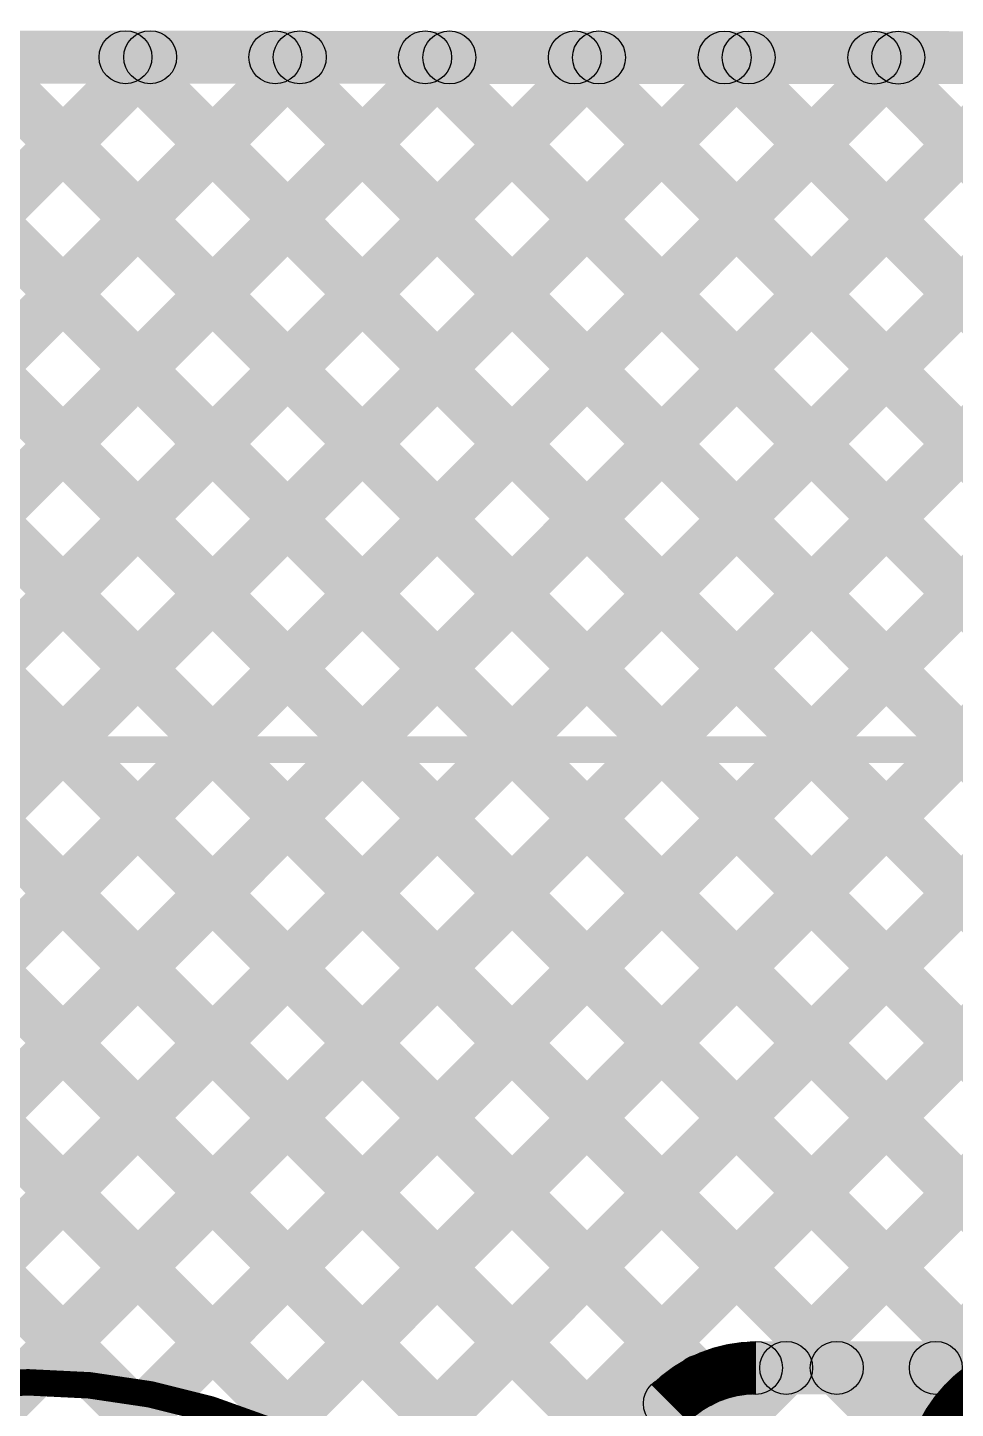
# Model space of a CAD drawing. Header units: millimetres. Extents: x -0.22 to 4.11, y -0.25 to 2.01.
# Drawn here: x 3.5155 to 3.6908, y 1.4885 to 1.7492 of the extents above; entities that cross this region are included whole.
import ezdxf

# ---------------------------------------------------------------- set-up
doc = ezdxf.new("R2010")
doc.units = ezdxf.units.MM
doc.header["$MEASUREMENT"] = 0
for name, color, linetype in [('BottomLayer', 5, 'Continuous'), ('TopLayer', 1, 'Continuous'), ('TopOverlay', 2, 'Continuous')]:
    doc.layers.add(name, color=color, linetype=linetype)

# ---------------------------------------------------------------- blocks, each defined once
blk = doc.blocks.new('TS_1103S_C_C_4')
at = {"layer": 'TopOverlay'}
blk.add_hatch(color=2, dxfattribs=at).paths.add_polyline_path([(0.19291, -0.23569), (0.19291, -0.24069), (-0.18996, -0.24069), (-0.18996, -0.23569)])
at = {"layer": 'TopOverlay', "const_width": 0.005}
blk.add_lwpolyline([(0.1187, 0, 1), (-0.1187, 0, 1)], format="xyb", close=True, dxfattribs=at)

msp = doc.modelspace()

# ---------------------------------------------------------------- hatches: boundary and pattern name
at = {"layer": 'BottomLayer'}
for points in [[(2.00856, 0.20652), (2.00149, 0.21359), (3.53508, 1.74719), (3.54216, 1.74012)], [(2.00856, 0.20652), (2.00149, 0.21359), (3.53508, 1.74719), (3.54216, 1.74012)], [(2.03684, 0.20652), (2.02977, 0.21359), (3.56335, 1.74718), (3.57042, 1.7401)], [(2.03684, 0.20652), (2.02977, 0.21359), (3.56335, 1.74718), (3.57042, 1.7401)], [(2.39671, 1.73925), (2.39672, 1.74925), (3.72343, 1.74856), (3.72343, 1.73856)], [(2.39671, 1.73925), (2.39672, 1.74925), (3.72343, 1.74856), (3.72343, 1.73856)], [(3.27574, 1.74025), (3.28282, 1.74732), (3.68407, 1.34607), (3.677, 1.339)], [(3.27574, 1.74025), (3.28282, 1.74732), (3.68407, 1.34607), (3.677, 1.339)], [(3.30404, 1.74024), (3.31112, 1.74731), (3.68407, 1.37436), (3.677, 1.36729)], [(3.30404, 1.74024), (3.31112, 1.74731), (3.68407, 1.37436), (3.677, 1.36729)], [(3.33234, 1.74022), (3.33941, 1.7473), (3.68407, 1.40264), (3.677, 1.39557)], [(3.33234, 1.74022), (3.33941, 1.7473), (3.68407, 1.40264), (3.677, 1.39557)], [(3.36064, 1.74021), (3.36771, 1.74728), (3.68407, 1.43093), (3.677, 1.42385)], [(3.36064, 1.74021), (3.36771, 1.74728), (3.68407, 1.43093), (3.677, 1.42385)], [(3.38894, 1.74019), (3.39601, 1.74727), (3.68407, 1.45921), (3.677, 1.45214)], [(3.38894, 1.74019), (3.39601, 1.74727), (3.68407, 1.45921), (3.677, 1.45214)], [(3.41724, 1.74018), (3.42431, 1.74725), (3.6899, 1.48167), (3.68282, 1.4746)], [(3.41724, 1.74018), (3.42431, 1.74725), (3.6899, 1.48167), (3.68282, 1.4746)], [(3.44554, 1.74017), (3.45261, 1.74724), (3.7021, 1.49774), (3.69503, 1.49067)], [(3.44554, 1.74017), (3.45261, 1.74724), (3.7021, 1.49774), (3.69503, 1.49067)], [(3.47384, 1.74015), (3.48091, 1.74722), (3.72847, 1.49966), (3.7214, 1.49259)], [(3.47384, 1.74015), (3.48091, 1.74722), (3.72847, 1.49966), (3.7214, 1.49259)], [(3.50214, 1.74014), (3.50921, 1.74721), (3.75676, 1.49966), (3.74968, 1.49259)], [(3.50214, 1.74014), (3.50921, 1.74721), (3.75676, 1.49966), (3.74968, 1.49259)], [(3.53044, 1.74012), (3.53751, 1.74719), (3.78504, 1.49966), (3.77797, 1.49259)], [(3.53044, 1.74012), (3.53751, 1.74719), (3.78504, 1.49966), (3.77797, 1.49259)], [(3.55874, 1.74011), (3.56581, 1.74718), (3.79807, 1.51492), (3.791, 1.50784)], [(3.55874, 1.74011), (3.56581, 1.74718), (3.79807, 1.51492), (3.791, 1.50784)], [(2.06513, 0.20652), (2.05805, 0.21359), (3.59162, 1.74716), (3.59869, 1.74009)], [(2.06513, 0.20652), (2.05805, 0.21359), (3.59162, 1.74716), (3.59869, 1.74009)], [(2.09341, 0.20652), (2.08634, 0.21359), (3.61989, 1.74715), (3.62696, 1.74007)], [(2.09341, 0.20652), (2.08634, 0.21359), (3.61989, 1.74715), (3.62696, 1.74007)], [(2.12169, 0.20652), (2.11462, 0.21359), (3.64816, 1.74713), (3.65523, 1.74006)], [(2.12169, 0.20652), (2.11462, 0.21359), (3.64816, 1.74713), (3.65523, 1.74006)], [(2.14998, 0.20652), (2.14291, 0.21359), (3.67643, 1.74712), (3.6835, 1.74005)], [(2.14998, 0.20652), (2.14291, 0.21359), (3.67643, 1.74712), (3.6835, 1.74005)], [(2.17826, 0.20652), (2.17119, 0.21359), (3.7047, 1.7471), (3.71177, 1.74003)], [(2.17826, 0.20652), (2.17119, 0.21359), (3.7047, 1.7471), (3.71177, 1.74003)], [(3.58703, 1.74009), (3.59411, 1.74716), (3.79807, 1.5432), (3.791, 1.53613)], [(3.58703, 1.74009), (3.59411, 1.74716), (3.79807, 1.5432), (3.791, 1.53613)], [(3.61533, 1.74008), (3.6224, 1.74715), (3.79807, 1.57148), (3.791, 1.56441)], [(3.61533, 1.74008), (3.6224, 1.74715), (3.79807, 1.57148), (3.791, 1.56441)], [(3.64363, 1.74006), (3.6507, 1.74713), (3.79807, 1.59977), (3.791, 1.5927)], [(3.64363, 1.74006), (3.6507, 1.74713), (3.79807, 1.59977), (3.791, 1.5927)], [(3.67193, 1.74005), (3.679, 1.74712), (3.79807, 1.62805), (3.791, 1.62098)], [(3.67193, 1.74005), (3.679, 1.74712), (3.79807, 1.62805), (3.791, 1.62098)], [(2.20655, 0.20652), (2.19948, 0.21359), (3.72238, 1.7365), (3.72946, 1.72943)], [(2.20655, 0.20652), (2.19948, 0.21359), (3.72238, 1.7365), (3.72946, 1.72943)], [(2.23483, 0.20652), (2.22776, 0.21359), (3.73107, 1.7169), (3.73814, 1.70983)], [(2.23483, 0.20652), (2.22776, 0.21359), (3.73107, 1.7169), (3.73814, 1.70983)], [(2.26312, 0.20652), (2.25605, 0.21359), (3.74338, 1.70092), (3.75045, 1.69385)], [(2.26312, 0.20652), (2.25605, 0.21359), (3.74338, 1.70092), (3.75045, 1.69385)], [(2.2914, 0.20652), (2.28433, 0.21359), (3.75898, 1.68825), (3.76606, 1.68118)], [(2.2914, 0.20652), (2.28433, 0.21359), (3.75898, 1.68825), (3.76606, 1.68118)], [(2.31968, 0.20652), (2.31261, 0.21359), (3.77815, 1.67913), (3.78522, 1.67206)], [(2.31968, 0.20652), (2.31261, 0.21359), (3.77815, 1.67913), (3.78522, 1.67206)], [(2.34797, 0.20652), (2.3409, 0.21359), (3.791, 1.66369), (3.79807, 1.65662)], [(2.34797, 0.20652), (2.3409, 0.21359), (3.791, 1.66369), (3.79807, 1.65662)], [(2.37625, 0.20652), (2.36918, 0.21359), (3.791, 1.63541), (3.79807, 1.62834)], [(2.37625, 0.20652), (2.36918, 0.21359), (3.791, 1.63541), (3.79807, 1.62834)], [(2.40454, 0.20652), (2.39747, 0.21359), (3.791, 1.60712), (3.79807, 1.60005)], [(2.40454, 0.20652), (2.39747, 0.21359), (3.791, 1.60712), (3.79807, 1.60005)]]:
    msp.add_hatch(color=5, dxfattribs=at).paths.add_polyline_path(points)
h = msp.add_hatch(color=5, dxfattribs=at)
edge = h.paths.add_edge_path()
edge.add_arc((3.53397, 1.74366), 0.005, 0, 360)
h = msp.add_hatch(color=5, dxfattribs=at)
edge = h.paths.add_edge_path()
edge.add_arc((3.53397, 1.74366), 0.005, 0, 360)
h = msp.add_hatch(color=5, dxfattribs=at)
edge = h.paths.add_edge_path()
edge.add_arc((3.53862, 1.74365), 0.005, 0, 360)
h = msp.add_hatch(color=5, dxfattribs=at)
edge = h.paths.add_edge_path()
edge.add_arc((3.53862, 1.74365), 0.005, 0, 360)
h = msp.add_hatch(color=5, dxfattribs=at)
edge = h.paths.add_edge_path()
edge.add_arc((3.56227, 1.74364), 0.005, 0, 360)
h = msp.add_hatch(color=5, dxfattribs=at)
edge = h.paths.add_edge_path()
edge.add_arc((3.56227, 1.74364), 0.005, 0, 360)
h = msp.add_hatch(color=5, dxfattribs=at)
edge = h.paths.add_edge_path()
edge.add_arc((3.56689, 1.74364), 0.005, 0, 360)
h = msp.add_hatch(color=5, dxfattribs=at)
edge = h.paths.add_edge_path()
edge.add_arc((3.56689, 1.74364), 0.005, 0, 360)
h = msp.add_hatch(color=5, dxfattribs=at)
edge = h.paths.add_edge_path()
edge.add_arc((3.59057, 1.74363), 0.005, 0, 360)
h = msp.add_hatch(color=5, dxfattribs=at)
edge = h.paths.add_edge_path()
edge.add_arc((3.59057, 1.74363), 0.005, 0, 360)
h = msp.add_hatch(color=5, dxfattribs=at)
edge = h.paths.add_edge_path()
edge.add_arc((3.59516, 1.74362), 0.005, 0, 360)
h = msp.add_hatch(color=5, dxfattribs=at)
edge = h.paths.add_edge_path()
edge.add_arc((3.59516, 1.74362), 0.005, 0, 360)
h = msp.add_hatch(color=5, dxfattribs=at)
edge = h.paths.add_edge_path()
edge.add_arc((3.61887, 1.74361), 0.005, 0, 360)
h = msp.add_hatch(color=5, dxfattribs=at)
edge = h.paths.add_edge_path()
edge.add_arc((3.61887, 1.74361), 0.005, 0, 360)
h = msp.add_hatch(color=5, dxfattribs=at)
edge = h.paths.add_edge_path()
edge.add_arc((3.62343, 1.74361), 0.005, 0, 360)
h = msp.add_hatch(color=5, dxfattribs=at)
edge = h.paths.add_edge_path()
edge.add_arc((3.62343, 1.74361), 0.005, 0, 360)
h = msp.add_hatch(color=5, dxfattribs=at)
edge = h.paths.add_edge_path()
edge.add_arc((3.64717, 1.7436), 0.005, 0, 360)
h = msp.add_hatch(color=5, dxfattribs=at)
edge = h.paths.add_edge_path()
edge.add_arc((3.64717, 1.7436), 0.005, 0, 360)
h = msp.add_hatch(color=5, dxfattribs=at)
edge = h.paths.add_edge_path()
edge.add_arc((3.6517, 1.7436), 0.005, 0, 360)
h = msp.add_hatch(color=5, dxfattribs=at)
edge = h.paths.add_edge_path()
edge.add_arc((3.6517, 1.7436), 0.005, 0, 360)
h = msp.add_hatch(color=5, dxfattribs=at)
edge = h.paths.add_edge_path()
edge.add_arc((3.67547, 1.74358), 0.005, 0, 360)
h = msp.add_hatch(color=5, dxfattribs=at)
edge = h.paths.add_edge_path()
edge.add_arc((3.67547, 1.74358), 0.005, 0, 360)
h = msp.add_hatch(color=5, dxfattribs=at)
edge = h.paths.add_edge_path()
edge.add_arc((3.67997, 1.74358), 0.005, 0, 360)
h = msp.add_hatch(color=5, dxfattribs=at)
edge = h.paths.add_edge_path()
edge.add_arc((3.67997, 1.74358), 0.005, 0, 360)
at = {"layer": 'TopLayer'}
for points in [[(2.39671, 1.73925), (2.39672, 1.74925), (3.72343, 1.74856), (3.72343, 1.73856)], [(2.39671, 1.73925), (2.39672, 1.74925), (3.72343, 1.74856), (3.72343, 1.73856)], [(3.27574, 1.74025), (3.28282, 1.74732), (3.58879, 1.44135), (3.58172, 1.43428)], [(3.27574, 1.74025), (3.28282, 1.74732), (3.58879, 1.44135), (3.58172, 1.43428)], [(3.29485, 1.49281), (3.28778, 1.49988), (3.53508, 1.74719), (3.54216, 1.74012)], [(3.29485, 1.49281), (3.28778, 1.49988), (3.53508, 1.74719), (3.54216, 1.74012)], [(3.29485, 1.46453), (3.28778, 1.4716), (3.56335, 1.74718), (3.57042, 1.7401)], [(3.29485, 1.46453), (3.28778, 1.4716), (3.56335, 1.74718), (3.57042, 1.7401)], [(3.30404, 1.74024), (3.31112, 1.74731), (3.60293, 1.45549), (3.59586, 1.44842)], [(3.30404, 1.74024), (3.31112, 1.74731), (3.60293, 1.45549), (3.59586, 1.44842)], [(3.33234, 1.74022), (3.33941, 1.7473), (3.61707, 1.46964), (3.61, 1.46256)], [(3.33234, 1.74022), (3.33941, 1.7473), (3.61707, 1.46964), (3.61, 1.46256)], [(3.36064, 1.74021), (3.36771, 1.74728), (3.63122, 1.48378), (3.62414, 1.47671)], [(3.36064, 1.74021), (3.36771, 1.74728), (3.63122, 1.48378), (3.62414, 1.47671)], [(3.38894, 1.74019), (3.39601, 1.74727), (3.64614, 1.49713), (3.63907, 1.49006)], [(3.38894, 1.74019), (3.39601, 1.74727), (3.64614, 1.49713), (3.63907, 1.49006)], [(3.41724, 1.74018), (3.42431, 1.74725), (3.6719, 1.49966), (3.66483, 1.49259)], [(3.41724, 1.74018), (3.42431, 1.74725), (3.6719, 1.49966), (3.66483, 1.49259)], [(3.44554, 1.74017), (3.45261, 1.74724), (3.70018, 1.49966), (3.69311, 1.49259)], [(3.44554, 1.74017), (3.45261, 1.74724), (3.70018, 1.49966), (3.69311, 1.49259)], [(3.47384, 1.74015), (3.48091, 1.74722), (3.72847, 1.49966), (3.7214, 1.49259)], [(3.47384, 1.74015), (3.48091, 1.74722), (3.72847, 1.49966), (3.7214, 1.49259)], [(3.50214, 1.74014), (3.50921, 1.74721), (3.74329, 1.51313), (3.73622, 1.50606)], [(3.50214, 1.74014), (3.50921, 1.74721), (3.74329, 1.51313), (3.73622, 1.50606)], [(3.53044, 1.74012), (3.53751, 1.74719), (3.76651, 1.51819), (3.75944, 1.51112)], [(3.53044, 1.74012), (3.53751, 1.74719), (3.76651, 1.51819), (3.75944, 1.51112)], [(3.55874, 1.74011), (3.56581, 1.74718), (3.79479, 1.51819), (3.78772, 1.51112)], [(3.55874, 1.74011), (3.56581, 1.74718), (3.79479, 1.51819), (3.78772, 1.51112)], [(3.26956, 1.38267), (3.26249, 1.38974), (3.61989, 1.74715), (3.62696, 1.74007)], [(3.26956, 1.38267), (3.26249, 1.38974), (3.61989, 1.74715), (3.62696, 1.74007)], [(3.29485, 1.43624), (3.28778, 1.44331), (3.59162, 1.74716), (3.59869, 1.74009)], [(3.29485, 1.43624), (3.28778, 1.44331), (3.59162, 1.74716), (3.59869, 1.74009)], [(3.29784, 1.38267), (3.29077, 1.38974), (3.64816, 1.74713), (3.65523, 1.74006)], [(3.29784, 1.38267), (3.29077, 1.38974), (3.64816, 1.74713), (3.65523, 1.74006)], [(3.32613, 1.38267), (3.31906, 1.38974), (3.67643, 1.74712), (3.6835, 1.74005)], [(3.32613, 1.38267), (3.31906, 1.38974), (3.67643, 1.74712), (3.6835, 1.74005)], [(3.35441, 1.38267), (3.34734, 1.38974), (3.7047, 1.7471), (3.71177, 1.74003)], [(3.35441, 1.38267), (3.34734, 1.38974), (3.7047, 1.7471), (3.71177, 1.74003)], [(3.58703, 1.74009), (3.59411, 1.74716), (3.79807, 1.5432), (3.791, 1.53613)], [(3.58703, 1.74009), (3.59411, 1.74716), (3.79807, 1.5432), (3.791, 1.53613)], [(3.61533, 1.74008), (3.6224, 1.74715), (3.79807, 1.57148), (3.791, 1.56441)], [(3.61533, 1.74008), (3.6224, 1.74715), (3.79807, 1.57148), (3.791, 1.56441)], [(3.64363, 1.74006), (3.6507, 1.74713), (3.79807, 1.59977), (3.791, 1.5927)], [(3.64363, 1.74006), (3.6507, 1.74713), (3.79807, 1.59977), (3.791, 1.5927)], [(3.67193, 1.74005), (3.679, 1.74712), (3.79807, 1.62805), (3.791, 1.62098)], [(3.67193, 1.74005), (3.679, 1.74712), (3.79807, 1.62805), (3.791, 1.62098)], [(3.3827, 1.38267), (3.37563, 1.38974), (3.72238, 1.7365), (3.72946, 1.72943)], [(3.3827, 1.38267), (3.37563, 1.38974), (3.72238, 1.7365), (3.72946, 1.72943)], [(3.41098, 1.38267), (3.40391, 1.38974), (3.73107, 1.7169), (3.73814, 1.70983)], [(3.41098, 1.38267), (3.40391, 1.38974), (3.73107, 1.7169), (3.73814, 1.70983)], [(3.43927, 1.38267), (3.43219, 1.38974), (3.74338, 1.70092), (3.75045, 1.69385)], [(3.43927, 1.38267), (3.43219, 1.38974), (3.74338, 1.70092), (3.75045, 1.69385)], [(3.46755, 1.38267), (3.46048, 1.38974), (3.75898, 1.68825), (3.76606, 1.68118)], [(3.46755, 1.38267), (3.46048, 1.38974), (3.75898, 1.68825), (3.76606, 1.68118)], [(3.49583, 1.38267), (3.48876, 1.38974), (3.77815, 1.67913), (3.78522, 1.67206)], [(3.49583, 1.38267), (3.48876, 1.38974), (3.77815, 1.67913), (3.78522, 1.67206)], [(3.52412, 1.38267), (3.51705, 1.38974), (3.791, 1.66369), (3.79807, 1.65662)], [(3.52412, 1.38267), (3.51705, 1.38974), (3.791, 1.66369), (3.79807, 1.65662)], [(3.66232, 1.49259), (3.65525, 1.49966), (3.791, 1.63541), (3.79807, 1.62834)], [(3.66232, 1.49259), (3.65525, 1.49966), (3.791, 1.63541), (3.79807, 1.62834)], [(3.69061, 1.49259), (3.68354, 1.49966), (3.791, 1.60712), (3.79807, 1.60005)], [(3.69061, 1.49259), (3.68354, 1.49966), (3.791, 1.60712), (3.79807, 1.60005)], [(3.65309, 1.49113), (3.65309, 1.50113), (3.70348, 1.50113), (3.70348, 1.49113)], [(3.65309, 1.49113), (3.65309, 1.50113), (3.70348, 1.50113), (3.70348, 1.49113)], [(3.53718, 1.38267), (3.53011, 1.38974), (3.63329, 1.49293), (3.64036, 1.48586)], [(3.53718, 1.38267), (3.53011, 1.38974), (3.63329, 1.49293), (3.64036, 1.48586)]]:
    msp.add_hatch(color=1, dxfattribs=at).paths.add_polyline_path(points)
h = msp.add_hatch(color=1, dxfattribs=at)
edge = h.paths.add_edge_path()
edge.add_arc((3.53397, 1.74366), 0.005, 0, 360)
h = msp.add_hatch(color=1, dxfattribs=at)
edge = h.paths.add_edge_path()
edge.add_arc((3.53397, 1.74366), 0.005, 0, 360)
h = msp.add_hatch(color=1, dxfattribs=at)
edge = h.paths.add_edge_path()
edge.add_arc((3.53862, 1.74365), 0.005, 0, 360)
h = msp.add_hatch(color=1, dxfattribs=at)
edge = h.paths.add_edge_path()
edge.add_arc((3.53862, 1.74365), 0.005, 0, 360)
h = msp.add_hatch(color=1, dxfattribs=at)
edge = h.paths.add_edge_path()
edge.add_arc((3.56227, 1.74364), 0.005, 0, 360)
h = msp.add_hatch(color=1, dxfattribs=at)
edge = h.paths.add_edge_path()
edge.add_arc((3.56227, 1.74364), 0.005, 0, 360)
h = msp.add_hatch(color=1, dxfattribs=at)
edge = h.paths.add_edge_path()
edge.add_arc((3.56689, 1.74364), 0.005, 0, 360)
h = msp.add_hatch(color=1, dxfattribs=at)
edge = h.paths.add_edge_path()
edge.add_arc((3.56689, 1.74364), 0.005, 0, 360)
h = msp.add_hatch(color=1, dxfattribs=at)
edge = h.paths.add_edge_path()
edge.add_arc((3.59057, 1.74363), 0.005, 0, 360)
h = msp.add_hatch(color=1, dxfattribs=at)
edge = h.paths.add_edge_path()
edge.add_arc((3.59057, 1.74363), 0.005, 0, 360)
h = msp.add_hatch(color=1, dxfattribs=at)
edge = h.paths.add_edge_path()
edge.add_arc((3.59516, 1.74362), 0.005, 0, 360)
h = msp.add_hatch(color=1, dxfattribs=at)
edge = h.paths.add_edge_path()
edge.add_arc((3.59516, 1.74362), 0.005, 0, 360)
h = msp.add_hatch(color=1, dxfattribs=at)
edge = h.paths.add_edge_path()
edge.add_arc((3.61887, 1.74361), 0.005, 0, 360)
h = msp.add_hatch(color=1, dxfattribs=at)
edge = h.paths.add_edge_path()
edge.add_arc((3.61887, 1.74361), 0.005, 0, 360)
h = msp.add_hatch(color=1, dxfattribs=at)
edge = h.paths.add_edge_path()
edge.add_arc((3.62343, 1.74361), 0.005, 0, 360)
h = msp.add_hatch(color=1, dxfattribs=at)
edge = h.paths.add_edge_path()
edge.add_arc((3.62343, 1.74361), 0.005, 0, 360)
h = msp.add_hatch(color=1, dxfattribs=at)
edge = h.paths.add_edge_path()
edge.add_arc((3.64717, 1.7436), 0.005, 0, 360)
h = msp.add_hatch(color=1, dxfattribs=at)
edge = h.paths.add_edge_path()
edge.add_arc((3.64717, 1.7436), 0.005, 0, 360)
h = msp.add_hatch(color=1, dxfattribs=at)
edge = h.paths.add_edge_path()
edge.add_arc((3.6517, 1.7436), 0.005, 0, 360)
h = msp.add_hatch(color=1, dxfattribs=at)
edge = h.paths.add_edge_path()
edge.add_arc((3.6517, 1.7436), 0.005, 0, 360)
h = msp.add_hatch(color=1, dxfattribs=at)
edge = h.paths.add_edge_path()
edge.add_arc((3.67547, 1.74358), 0.005, 0, 360)
h = msp.add_hatch(color=1, dxfattribs=at)
edge = h.paths.add_edge_path()
edge.add_arc((3.67547, 1.74358), 0.005, 0, 360)
h = msp.add_hatch(color=1, dxfattribs=at)
edge = h.paths.add_edge_path()
edge.add_arc((3.67997, 1.74358), 0.005, 0, 360)
h = msp.add_hatch(color=1, dxfattribs=at)
edge = h.paths.add_edge_path()
edge.add_arc((3.67997, 1.74358), 0.005, 0, 360)
h = msp.add_hatch(color=1, dxfattribs=at)
edge = h.paths.add_edge_path()
edge.add_arc((3.65309, 1.49613), 0.005, 0, 360)
h = msp.add_hatch(color=1, dxfattribs=at)
edge = h.paths.add_edge_path()
edge.add_arc((3.65309, 1.49613), 0.005, 0, 360)
h = msp.add_hatch(color=1, dxfattribs=at)
edge = h.paths.add_edge_path()
edge.add_arc((3.65309, 1.49613), 0.005, 0, 360)
h = msp.add_hatch(color=1, dxfattribs=at)
edge = h.paths.add_edge_path()
edge.add_arc((3.65309, 1.49613), 0.005, 0, 360)
h = msp.add_hatch(color=1, dxfattribs=at)
edge = h.paths.add_edge_path()
edge.add_arc((3.65309, 1.49613), 0.005, 0, 360)
h = msp.add_hatch(color=1, dxfattribs=at)
edge = h.paths.add_edge_path()
edge.add_arc((3.65309, 1.49613), 0.005, 0, 360)
h = msp.add_hatch(color=1, dxfattribs=at)
edge = h.paths.add_edge_path()
edge.add_arc((3.65879, 1.49613), 0.005, 0, 360)
h = msp.add_hatch(color=1, dxfattribs=at)
edge = h.paths.add_edge_path()
edge.add_arc((3.65879, 1.49613), 0.005, 0, 360)
h = msp.add_hatch(color=1, dxfattribs=at)
edge = h.paths.add_edge_path()
edge.add_arc((3.66836, 1.49613), 0.005, 0, 360)
h = msp.add_hatch(color=1, dxfattribs=at)
edge = h.paths.add_edge_path()
edge.add_arc((3.66836, 1.49613), 0.005, 0, 360)
h = msp.add_hatch(color=1, dxfattribs=at)
edge = h.paths.add_edge_path()
edge.add_arc((3.68707, 1.49613), 0.005, 0, 360)
h = msp.add_hatch(color=1, dxfattribs=at)
edge = h.paths.add_edge_path()
edge.add_arc((3.68707, 1.49613), 0.005, 0, 360)
h = msp.add_hatch(color=1, dxfattribs=at)
edge = h.paths.add_edge_path()
edge.add_arc((3.64261, 1.4936), 0.005, 0, 360)
h = msp.add_hatch(color=1, dxfattribs=at)
edge = h.paths.add_edge_path()
edge.add_arc((3.64261, 1.4936), 0.005, 0, 360)
h = msp.add_hatch(color=1, dxfattribs=at)
edge = h.paths.add_edge_path()
edge.add_arc((3.63683, 1.48939), 0.005, 0, 360)
h = msp.add_hatch(color=1, dxfattribs=at)
edge = h.paths.add_edge_path()
edge.add_arc((3.63683, 1.48939), 0.005, 0, 360)
h = msp.add_hatch(color=1, dxfattribs=at)
edge = h.paths.add_edge_path()
edge.add_arc((3.63683, 1.48939), 0.005, 0, 360)
h = msp.add_hatch(color=1, dxfattribs=at)
edge = h.paths.add_edge_path()
edge.add_arc((3.63683, 1.48939), 0.005, 0, 360)
h = msp.add_hatch(color=1, dxfattribs=at)
edge = h.paths.add_edge_path()
edge.add_arc((3.63683, 1.48939), 0.005, 0, 360)
h = msp.add_hatch(color=1, dxfattribs=at)
edge = h.paths.add_edge_path()
edge.add_arc((3.63683, 1.48939), 0.005, 0, 360)

# ---------------------------------------------------------------- linework, layer by layer
at = {"layer": 'BottomLayer', "const_width": 0.01}
msp.add_lwpolyline([(3.68791, 1.4634, -0.631725), (3.7158, 1.49613)], format="xyb", dxfattribs=at)
msp.add_lwpolyline([(3.68791, 1.4634, -0.631725), (3.7158, 1.49613)], format="xyb", dxfattribs=at)
at = {"layer": 'BottomLayer'}
for centre in [(3.53397, 1.74366), (3.53397, 1.74366), (3.53862, 1.74365), (3.53862, 1.74365), (3.56227, 1.74364), (3.56227, 1.74364), (3.56689, 1.74364), (3.56689, 1.74364), (3.59057, 1.74363), (3.59057, 1.74363), (3.59516, 1.74362), (3.59516, 1.74362), (3.61887, 1.74361), (3.61887, 1.74361), (3.62343, 1.74361), (3.62343, 1.74361), (3.64717, 1.7436), (3.64717, 1.7436), (3.6517, 1.7436), (3.6517, 1.7436), (3.67547, 1.74358), (3.67547, 1.74358), (3.67997, 1.74358), (3.67997, 1.74358)]:
    msp.add_circle(centre, 0.005, dxfattribs=at)
at = {"layer": 'TopLayer', "const_width": 0.01}
msp.add_lwpolyline([(3.63683, 1.48939, -0.198912), (3.65309, 1.49613)], format="xyb", dxfattribs=at)
msp.add_lwpolyline([(3.63683, 1.48939, -0.198912), (3.65309, 1.49613)], format="xyb", dxfattribs=at)
msp.add_lwpolyline([(3.63683, 1.48939, -0.198912), (3.65309, 1.49613)], format="xyb", dxfattribs=at)
msp.add_lwpolyline([(3.63683, 1.48939, -0.198912), (3.65309, 1.49613)], format="xyb", dxfattribs=at)
at = {"layer": 'TopLayer'}
for centre in [(3.53397, 1.74366), (3.53397, 1.74366), (3.53862, 1.74365), (3.53862, 1.74365), (3.56227, 1.74364), (3.56227, 1.74364), (3.56689, 1.74364), (3.56689, 1.74364), (3.59057, 1.74363), (3.59057, 1.74363), (3.59516, 1.74362), (3.59516, 1.74362), (3.61887, 1.74361), (3.61887, 1.74361), (3.62343, 1.74361), (3.62343, 1.74361), (3.64717, 1.7436), (3.64717, 1.7436), (3.6517, 1.7436), (3.6517, 1.7436), (3.67547, 1.74358), (3.67547, 1.74358), (3.67997, 1.74358), (3.67997, 1.74358), (3.65309, 1.49613), (3.65309, 1.49613), (3.65309, 1.49613), (3.65309, 1.49613), (3.65309, 1.49613), (3.65309, 1.49613), (3.65879, 1.49613), (3.65879, 1.49613), (3.66836, 1.49613), (3.66836, 1.49613), (3.68707, 1.49613), (3.68707, 1.49613), (3.64261, 1.4936), (3.64261, 1.4936), (3.63683, 1.48939), (3.63683, 1.48939), (3.63683, 1.48939), (3.63683, 1.48939), (3.63683, 1.48939), (3.63683, 1.48939)]:
    msp.add_circle(centre, 0.005, dxfattribs=at)

# ---------------------------------------------------------------- block references
at = {"rotation": 180}
msp.add_blockref('TS_1103S_C_C_4', (3.51553, 1.3747), dxfattribs=at)

doc.saveas('drawing.dxf')
